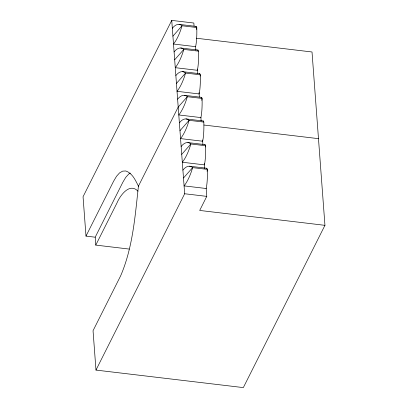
<?xml version="1.0" encoding="UTF-8"?>
<svg xmlns="http://www.w3.org/2000/svg" width="408" height="408" viewBox="0 0 408 408"><rect width="100%" height="100%" fill="white"/><g stroke="black" fill="none" stroke-linecap="round" stroke-linejoin="round"><path stroke-width="0.61" d="M138.506 185.421C135.13 215.873 132.891 247.381 120.641 275.839L93.044 330.704L95.982 370.082L243.331 387.6L324.947 225.333L312.018 51.984L196.258 38.219M196.483 29.396L196.773 27.52A24.766 2.341 -84.9 0 0 195.784 26.709M200.104 76.056L200.303 74.807A24.766 2.341 -84.9 0 0 199.313 73.991M201.771 100.322L202.062 98.445A24.766 2.341 -84.9 0 0 201.073 97.634M205.392 146.982L205.591 145.733A24.766 2.341 -84.9 0 0 204.796 144.697M207.06 171.248L207.351 169.371A24.766 2.341 -84.9 0 0 206.56 168.341M194.081 26.194L193.841 23.026L171.743 20.4L83.053 196.733L85.991 236.11L95.202 237.201L122.798 182.335L125.741 177.373L128.78 173.992L130.336 173.109M85.991 236.11L113.587 181.239L116.53 176.276L119.569 172.895L122.681 171.125L125.848 170.977C132.585 173.324 135.573 180.566 138.582 186.436M129.285 249.079L95.788 245.101L116.958 203.006C120.023 195.631 129.591 182.249 137.955 191.179M138.434 186.145L178.204 107.075L187.328 96.696L202.062 98.445A24.766 4.564 87.6 0 1 200.894 117.581L178.791 114.954A24.766 8.405 -73.6 0 0 187.328 96.696A24.766 10.628 -81.3 0 0 177.618 99.195M95.982 370.082L184.666 193.749L171.743 20.4M206.157 188.154L206.769 196.376L199.696 210.441L324.947 225.333M172.916 36.149L182.039 25.77L196.773 27.52A24.766 4.564 87.6 0 1 195.605 46.66L173.502 44.028A24.766 8.405 -73.6 0 0 182.039 25.77A24.766 10.628 -81.3 0 0 172.329 28.269M174.68 59.792L183.804 49.409L198.538 51.163A24.766 4.564 87.6 0 1 197.37 70.298L175.267 67.672A24.766 8.405 -73.6 0 0 183.804 49.409A24.766 10.628 -81.3 0 0 174.089 51.913M176.44 83.431L185.564 73.052L200.303 74.807A24.766 4.564 87.6 0 1 199.13 93.942L177.031 91.316A24.766 8.405 -73.6 0 0 185.564 73.052A24.766 10.628 -81.3 0 0 175.853 75.551M179.969 130.718L189.093 120.334L203.827 122.089A24.766 4.564 87.6 0 1 202.659 141.224L180.555 138.598A24.766 8.405 -73.6 0 0 189.093 120.334A24.766 10.628 -81.3 0 0 179.377 122.834M181.728 154.357L190.857 143.978L205.591 145.733A24.766 4.564 87.6 0 1 204.418 164.868L182.32 162.241A24.766 8.405 -73.6 0 0 190.857 143.978A24.766 10.628 -81.3 0 0 181.142 146.477M183.493 178L192.617 167.622L207.351 169.371A24.766 4.564 87.6 0 1 206.183 188.506L184.079 185.88A24.766 8.405 -73.6 0 0 192.617 167.622A24.766 10.628 -81.3 0 0 182.906 170.121M179.015 24.373L196.166 26.408M180.78 48.011L197.931 50.051M182.539 71.655L199.696 73.695M184.304 95.299L201.455 97.334M186.068 118.937L203.22 120.977M203.99 125.042L318.48 138.659M187.833 142.581L204.984 144.621M189.593 166.219L206.744 168.259M184.666 193.749L206.769 196.376M195.59 46.435L195.871 50.23M197.278 69.085L197.62 73.639M199.033 92.621L199.364 97.048M200.874 117.295L201.154 121.089M202.567 140.01L202.904 144.498M204.332 163.654L204.694 168.54M95.202 237.201L95.788 245.101M203.036 121.054A24.766 2.341 -84.9 0 1 203.827 122.089M197.549 50.352A24.766 2.341 -84.9 0 1 198.538 51.163"/></g></svg>
